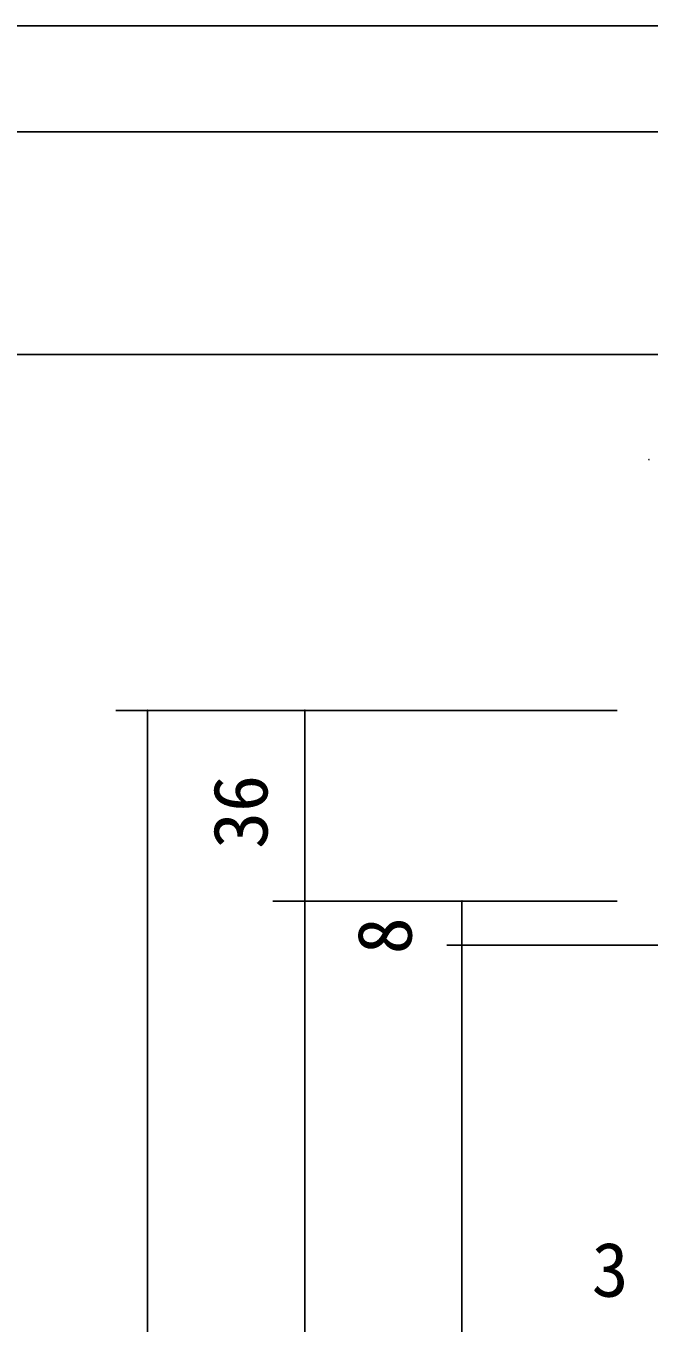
# Model space of a CAD drawing. Units: millimetres, scale not verified. Extents: x -800 to 800, y -554 to 554.
# Drawn here: x -577.2 to -459.6, y 309.2 to 554 of the extents above; entities that cross this region are included whole.
import ezdxf
from ezdxf.enums import TextEntityAlignment as Align

# ---------------------------------------------------------------- set-up
doc = ezdxf.new("R2010")
doc.units = ezdxf.units.MM
doc.header["$LTSCALE"] = 4
for name, color, linetype, lineweight in [('1-0', 7, 'Continuous', 25), ('1-4_0', 7, 'Continuous', 25), ('2-0', 7, 'Continuous', 25)]:
    doc.layers.add(name, color=color, linetype=linetype, lineweight=lineweight)
doc.styles.add('ＭＳ ゴシック', font='')
doc.styles.get('ＭＳ ゴシック').set_extended_font_data('MS Gothic')

msp = doc.modelspace()

# ---------------------------------------------------------------- linework, layer by layer
at = {"layer": '1-0'}
for p, q in [((-780, 534), (152, 534)), ((-780, 492), (152, 492))]:
    msp.add_line(p, q, dxfattribs=at)
at = {"layer": '1-4_0'}
for p, q in [((-780, 534), (152, 534)), ((-780, 534), (152, 534)), ((-780, 492), (152, 492)), ((-780, 492), (152, 492))]:
    msp.add_line(p, q, dxfattribs=at)
msp.add_lwpolyline([(-800, -554), (800, -554), (800, 554), (-800, 554)], close=True, dxfattribs=at)
at = {"layer": '2-0'}
for p, q in [((-560.225, 424.853), (-465.624, 424.853)), ((-554.225, 424.853), (-554.225, 166.551)), ((-554.186, 424.857), (-554.185, 424.853)), ((-524.574, 424.853), (-524.574, 166.551)), ((-524.535, 424.857), (-524.535, 424.853)), ((-530.574, 388.853), (-465.623, 388.853)), ((-524.535, 388.857), (-524.535, 388.853)), ((-494.925, 388.853), (-494.925, 166.55)), ((-494.885, 388.857), (-494.885, 388.853)), ((-497.757, 380.553), (-431.81, 380.553)), ((-494.885, 380.557), (-494.885, 380.553))]:
    msp.add_line(p, q, dxfattribs=at)
for centre, radius, start, end in [((-459.622, 472.153), 0.0411, 171.33667, 177.15361), ((-459.62, 472.153), 0.0429, 177.1296, 182.8704), ((-459.622, 472.153), 0.0411, 182.84639, 188.66333), ((-459.623, 472.154), 0.0394, 165.45655, 171.32949), ((-459.623, 472.153), 0.0394, 188.67051, 194.54345), ((-459.624, 472.154), 0.0384, 159.57249, 165.44976), ((-459.624, 472.153), 0.0384, 194.55024, 200.42751), ((-459.625, 472.154), 0.0378, 153.72929, 159.56663), ((-459.625, 472.153), 0.0378, 200.43337, 206.27071), ((-459.625, 472.154), 0.0377, 147.96087, 153.72471), ((-459.625, 472.152), 0.0377, 206.27529, 212.03913), ((-459.625, 472.154), 0.0379, 142.28851, 147.95772), ((-459.625, 472.153), 0.0379, 212.04228, 217.71149), ((-459.625, 472.154), 0.0382, 136.72069, 142.28677), ((-459.625, 472.153), 0.0382, 217.71323, 223.27931), ((-459.624, 472.154), 0.0387, 131.25425, 136.7202), ((-459.624, 472.153), 0.0387, 223.2798, 228.74575), ((-459.624, 472.153), 0.0392, 125.87629, 131.25478), ((-459.624, 472.153), 0.0392, 228.74522, 234.12371), ((-459.624, 472.153), 0.0396, 120.56646, 125.87757), ((-459.624, 472.154), 0.0396, 234.12243, 239.43354), ((-459.624, 472.153), 0.0399, 115.29929, 120.56822), ((-459.624, 472.154), 0.0399, 239.43178, 244.70071), ((-459.624, 472.153), 0.04, 110.04645, 115.30126), ((-459.624, 472.154), 0.04, 244.69874, 249.95355), ((-459.624, 472.153), 0.0399, 104.77888, 110.04839), ((-459.624, 472.154), 0.0399, 249.95161, 255.22112), ((-459.624, 472.153), 0.0397, 99.4689, 104.78053), ((-459.624, 472.154), 0.0397, 255.21947, 260.5311), ((-554.227, 424.853), 0.0368, 177.10123, 182.89877), ((-554.223, 424.852), 0.0407, 166.1828, 171.50282), ((-554.225, 424.853), 0.0385, 171.49835, 177.07402), ((-554.225, 424.853), 0.0385, 182.92598, 188.50165), ((-554.223, 424.853), 0.0407, 188.49718, 193.8172), ((-554.22, 424.852), 0.0441, 156.09253, 161.07371), ((-554.221, 424.852), 0.0426, 161.0679, 166.18818), ((-554.221, 424.854), 0.0426, 193.81182, 198.9321), ((-554.22, 424.854), 0.0441, 198.92629, 203.90747), ((-554.219, 424.851), 0.045, 151.19408, 156.09847), ((-554.219, 424.855), 0.045, 203.90153, 208.80592), ((-554.219, 424.851), 0.0453, 146.31019, 151.19994), ((-554.219, 424.855), 0.0453, 208.80006, 213.68981), ((-554.219, 424.851), 0.045, 141.37993, 146.31582), ((-554.219, 424.855), 0.045, 213.68418, 218.62007), ((-554.22, 424.852), 0.0441, 136.34499, 141.38515), ((-554.22, 424.854), 0.0441, 218.61485, 223.65501), ((-554.221, 424.853), 0.0427, 131.15122, 136.34953), ((-554.221, 424.853), 0.0427, 223.65047, 228.84878), ((-554.222, 424.854), 0.041, 125.75116, 131.1547), ((-554.222, 424.852), 0.041, 228.8453, 234.24884), ((-554.223, 424.855), 0.0393, 120.10772, 125.75306), ((-554.223, 424.85), 0.0393, 234.24694, 239.89228), ((-554.224, 424.857), 0.0376, 114.19912, 120.10739), ((-554.224, 424.849), 0.0376, 239.89261, 245.80088), ((-554.224, 424.858), 0.0362, 108.02468, 114.1959), ((-554.224, 424.848), 0.0362, 245.8041, 251.97532), ((-554.225, 424.859), 0.0352, 101.61032, 108.01809), ((-554.225, 424.847), 0.0352, 251.98191, 258.38968), ((-554.225, 424.859), 0.0348, 95.01168, 101.60031), ((-554.225, 424.846), 0.0348, 258.39969, 264.98832), ((-554.225, 424.858), 0.0359, 88.33678, 94.94584), ((-554.225, 424.847), 0.0359, 265.05416, 271.66322), ((-554.225, 424.857), 0.0376, 81.99203, 88.42359), ((-554.225, 424.849), 0.0376, 271.57641, 278.00797), ((-554.224, 424.858), 0.0365, 75.55762, 81.98003), ((-554.224, 424.848), 0.0365, 278.01997, 284.44238), ((-554.224, 424.858), 0.0362, 69.21934, 75.54709), ((-554.224, 424.848), 0.0362, 284.45291, 290.78066), ((-554.224, 424.858), 0.0365, 63.04517, 69.21121), ((-554.224, 424.848), 0.0365, 290.78879, 296.95483), ((-554.225, 424.857), 0.0374, 57.07912, 63.03986), ((-554.225, 424.849), 0.0374, 296.96014, 302.92088), ((-554.226, 424.856), 0.0386, 51.34053, 57.07658), ((-554.226, 424.85), 0.0386, 302.92342, 308.65947), ((-554.226, 424.855), 0.04, 45.82664, 51.34037), ((-554.226, 424.851), 0.04, 308.65963, 314.17336), ((-554.227, 424.854), 0.0415, 40.51689, 45.82835), ((-554.227, 424.852), 0.0415, 314.17165, 319.48311), ((-554.228, 424.853), 0.0428, 35.37752, 40.51997), ((-554.228, 424.853), 0.0428, 319.48003, 324.62248), ((-554.229, 424.852), 0.0438, 30.3655, 35.38155), ((-554.229, 424.853), 0.0438, 324.61845, 329.6345), ((-554.23, 424.852), 0.0444, 25.43164, 30.37015), ((-554.23, 424.854), 0.0444, 329.62985, 334.56836), ((-554.23, 424.852), 0.0445, 20.52279, 25.43668), ((-554.23, 424.854), 0.0445, 334.56332, 339.47721), ((-554.229, 424.852), 0.0441, 15.58344, 20.52802), ((-554.229, 424.854), 0.0441, 339.47198, 344.41656), ((-554.228, 424.852), 0.0431, 10.55703, 15.58867), ((-554.227, 424.853), 0.0416, 5.38753, 10.56203), ((-554.227, 424.853), 0.0416, 349.43797, 354.61247), ((-554.228, 424.853), 0.0431, 344.41133, 349.44297), ((-554.225, 424.853), 0.0398, 354.60804, 359.97844), ((-524.577, 424.853), 0.0368, 177.10123, 182.89877), ((-524.573, 424.852), 0.0407, 166.1828, 171.50282), ((-524.575, 424.853), 0.0385, 171.49835, 177.07402), ((-524.575, 424.853), 0.0385, 182.92598, 188.50165), ((-524.573, 424.853), 0.0407, 188.49718, 193.8172), ((-524.57, 424.852), 0.0441, 156.09253, 161.07371), ((-524.571, 424.852), 0.0426, 161.0679, 166.18818), ((-524.571, 424.854), 0.0426, 193.81182, 198.9321), ((-524.57, 424.854), 0.0441, 198.92629, 203.90747), ((-524.569, 424.851), 0.045, 151.19408, 156.09847), ((-524.569, 424.855), 0.045, 203.90153, 208.80592), ((-524.568, 424.851), 0.0453, 146.31019, 151.19994), ((-524.568, 424.855), 0.0453, 208.80006, 213.68981), ((-524.569, 424.851), 0.045, 141.37993, 146.31582), ((-524.569, 424.855), 0.045, 213.68418, 218.62007), ((-524.569, 424.852), 0.0441, 136.34499, 141.38515), ((-524.569, 424.854), 0.0441, 218.61485, 223.65501), ((-524.57, 424.853), 0.0427, 131.15122, 136.34953), ((-524.57, 424.853), 0.0427, 223.65047, 228.84878), ((-524.571, 424.854), 0.041, 125.75116, 131.1547), ((-524.571, 424.852), 0.041, 228.8453, 234.24884), ((-524.572, 424.855), 0.0393, 120.10772, 125.75306), ((-524.572, 424.85), 0.0393, 234.24694, 239.89228), ((-524.573, 424.857), 0.0376, 114.19912, 120.10739), ((-524.573, 424.849), 0.0376, 239.89261, 245.80088), ((-524.574, 424.858), 0.0362, 108.02468, 114.1959), ((-524.574, 424.848), 0.0362, 245.8041, 251.97532), ((-524.574, 424.859), 0.0352, 101.61032, 108.01809), ((-524.574, 424.847), 0.0352, 251.98191, 258.38968), ((-524.574, 424.859), 0.0348, 95.01168, 101.60031), ((-524.574, 424.846), 0.0348, 258.39969, 264.98832), ((-524.574, 424.858), 0.0359, 88.33678, 94.94584), ((-524.574, 424.847), 0.0359, 265.05416, 271.66322), ((-524.574, 424.857), 0.0376, 81.99203, 88.42359), ((-524.574, 424.849), 0.0376, 271.57641, 278.00797), ((-524.574, 424.858), 0.0365, 75.55762, 81.98003), ((-524.574, 424.848), 0.0365, 278.01997, 284.44238), ((-524.574, 424.858), 0.0362, 69.21934, 75.54709), ((-524.574, 424.848), 0.0362, 284.45291, 290.78066), ((-524.574, 424.858), 0.0365, 63.04517, 69.21121), ((-524.574, 424.848), 0.0365, 290.78879, 296.95483), ((-524.575, 424.857), 0.0374, 57.07912, 63.03986), ((-524.575, 424.849), 0.0374, 296.96014, 302.92088), ((-524.575, 424.856), 0.0386, 51.34053, 57.07658), ((-524.575, 424.85), 0.0386, 302.92342, 308.65947), ((-524.576, 424.855), 0.04, 45.82664, 51.34037), ((-524.576, 424.851), 0.04, 308.65963, 314.17336), ((-524.577, 424.854), 0.0415, 40.51689, 45.82835), ((-524.577, 424.852), 0.0415, 314.17165, 319.48311), ((-524.578, 424.853), 0.0428, 35.37752, 40.51997), ((-524.578, 424.853), 0.0428, 319.48003, 324.62248), ((-524.579, 424.852), 0.0438, 30.3655, 35.38155), ((-524.579, 424.853), 0.0438, 324.61845, 329.6345), ((-524.579, 424.852), 0.0444, 25.43164, 30.37015), ((-524.579, 424.854), 0.0444, 329.62985, 334.56836), ((-524.58, 424.852), 0.0445, 20.52279, 25.43668), ((-524.58, 424.854), 0.0445, 334.56332, 339.47721), ((-524.579, 424.852), 0.0441, 15.58344, 20.52802), ((-524.579, 424.854), 0.0441, 339.47198, 344.41656), ((-524.578, 424.852), 0.0431, 10.55703, 15.58867), ((-524.577, 424.853), 0.0416, 5.38753, 10.56203), ((-524.577, 424.853), 0.0416, 349.43797, 354.61247), ((-524.578, 424.853), 0.0431, 344.41133, 349.44297), ((-524.575, 424.853), 0.0398, 354.60804, 359.97844), ((-524.575, 388.853), 0.039, 160.37208, 165.79686), ((-524.575, 388.853), 0.038, 165.79556, 171.35566), ((-524.576, 388.853), 0.0371, 171.35565, 177.07031), ((-524.573, 388.853), 0.0403, 177.2202, 182.7798), ((-524.569, 388.853), 0.0442, 182.63672, 187.90154), ((-524.57, 388.853), 0.0438, 187.90225, 193.14359), ((-524.57, 388.853), 0.0433, 193.14359, 198.3686), ((-524.571, 388.853), 0.0429, 198.36802, 203.5897), ((-524.574, 388.853), 0.0398, 155.0566, 160.3743), ((-524.573, 388.852), 0.0404, 149.81459, 155.05938), ((-524.571, 388.853), 0.0424, 203.58871, 208.82467), ((-524.572, 388.853), 0.0418, 208.82347, 214.09436), ((-524.573, 388.852), 0.0408, 144.60837, 149.81763), ((-524.573, 388.852), 0.0408, 139.39943, 144.6114), ((-524.572, 388.852), 0.0411, 214.09315, 219.42094), ((-524.573, 388.852), 0.0406, 134.15054, 139.40218), ((-524.573, 388.852), 0.0403, 219.41997, 224.82601), ((-524.573, 388.853), 0.0402, 128.82792, 134.15275), ((-524.573, 388.851), 0.0395, 224.82555, 230.32838), ((-524.574, 388.853), 0.0396, 123.40354, 128.82929), ((-524.574, 388.85), 0.0387, 230.32872, 235.94174), ((-524.574, 388.854), 0.039, 117.85761, 123.40378), ((-524.574, 388.85), 0.038, 235.94315, 241.6721), ((-524.574, 388.854), 0.0384, 112.18123, 117.85641), ((-524.574, 388.849), 0.0375, 241.67482, 247.51548), ((-524.575, 388.849), 0.0372, 247.51964, 253.45598), ((-524.574, 388.854), 0.0381, 106.37884, 112.17837), ((-524.574, 388.855), 0.038, 100.47, 106.37422), ((-524.574, 388.849), 0.0374, 253.46155, 259.46495), ((-524.574, 388.854), 0.0383, 94.48976, 100.46374), ((-524.574, 388.85), 0.038, 259.47169, 265.50155), ((-524.574, 388.853), 0.04, 88.50703, 94.43576), ((-524.574, 388.852), 0.0399, 265.55444, 271.4969), ((-524.574, 388.851), 0.0417, 82.80007, 88.59449), ((-524.574, 388.853), 0.0414, 271.40309, 277.22977), ((-524.574, 388.853), 0.0398, 76.9289, 82.79287), ((-524.574, 388.851), 0.0393, 277.23702, 283.1775), ((-524.574, 388.854), 0.0386, 71.04126, 76.92195), ((-524.574, 388.85), 0.0379, 283.18506, 289.18413), ((-524.574, 388.855), 0.0379, 65.1842, 71.03512), ((-524.573, 388.849), 0.037, 289.1914, 295.19569), ((-524.573, 388.855), 0.0377, 59.39458, 65.17927), ((-524.573, 388.849), 0.0367, 295.20217, 301.16449), ((-524.573, 388.855), 0.0378, 53.69692, 59.39107), ((-524.573, 388.849), 0.0369, 301.1698, 307.0524), ((-524.574, 388.854), 0.0381, 48.10283, 53.69484), ((-524.574, 388.849), 0.0374, 307.05638, 312.83266), ((-524.574, 388.854), 0.0386, 42.61192, 48.10205), ((-524.574, 388.85), 0.0381, 312.83533, 318.49009), ((-524.575, 388.851), 0.0391, 318.49159, 324.01995), ((-524.574, 388.854), 0.0391, 37.21349, 42.61221), ((-524.575, 388.853), 0.0395, 31.88886, 37.21461), ((-524.576, 388.851), 0.0402, 324.02052, 329.42611), ((-524.575, 388.853), 0.0398, 26.61361, 31.89052), ((-524.577, 388.852), 0.0414, 329.426, 334.71875), ((-524.575, 388.853), 0.04, 21.35991, 26.61555), ((-524.578, 388.852), 0.0426, 334.71822, 339.91209), ((-524.575, 388.853), 0.04, 16.09871, 21.36188), ((-524.579, 388.853), 0.0439, 339.91137, 345.02235), ((-524.575, 388.853), 0.0398, 10.80178, 16.10046), ((-524.58, 388.853), 0.045, 345.02163, 350.06586), ((-524.575, 388.853), 0.0394, 5.44384, 10.80304), ((-524.582, 388.853), 0.0474, 355.05737, 0.01013), ((-524.581, 388.853), 0.0462, 350.0653, 355.05764), ((-494.919, 388.853), 0.0446, 182.63496, 187.85567), ((-494.926, 388.853), 0.0374, 171.40575, 177.07246), ((-494.923, 388.853), 0.0404, 177.22595, 182.77405), ((-494.919, 388.853), 0.0445, 187.85614, 193.00978), ((-494.923, 388.853), 0.0399, 160.65029, 165.94161), ((-494.924, 388.853), 0.0387, 165.93951, 171.40627), ((-494.919, 388.853), 0.0444, 193.00922, 198.10596), ((-494.922, 388.853), 0.041, 155.50213, 160.65352), ((-494.919, 388.853), 0.0442, 198.10453, 203.16291), ((-494.922, 388.852), 0.0417, 150.45156, 155.50612), ((-494.919, 388.853), 0.0438, 203.16077, 208.20632), ((-494.921, 388.852), 0.0421, 145.45035, 150.45601), ((-494.92, 388.853), 0.0432, 208.20366, 213.26741), ((-494.921, 388.852), 0.042, 140.44757, 145.45502), ((-494.921, 388.852), 0.0423, 213.26441, 218.38138), ((-494.922, 388.852), 0.0414, 135.39125, 140.45224), ((-494.922, 388.852), 0.0411, 218.37828, 223.58582), ((-494.923, 388.853), 0.0404, 130.23013, 135.3957), ((-494.923, 388.851), 0.0397, 223.58288, 228.91868), ((-494.924, 388.85), 0.0382, 228.91626, 234.41591), ((-494.923, 388.854), 0.0391, 124.91564, 130.23404), ((-494.924, 388.855), 0.0376, 119.40471, 124.91861), ((-494.924, 388.848), 0.0366, 234.41443, 240.10821), ((-494.925, 388.857), 0.036, 113.66362, 119.40621), ((-494.925, 388.847), 0.0351, 240.10819, 246.01707), ((-494.926, 388.858), 0.0345, 107.67284, 113.66303), ((-494.926, 388.846), 0.0337, 246.01908, 252.15012), ((-494.926, 388.859), 0.0332, 101.43262, 107.66953), ((-494.926, 388.845), 0.0327, 252.15464, 258.49629), ((-494.926, 388.86), 0.0323, 94.96813, 101.42613), ((-494.926, 388.844), 0.0321, 258.50357, 265.02204), ((-494.926, 388.858), 0.0345, 88.39149, 94.77628), ((-494.926, 388.846), 0.0345, 265.21307, 271.61285), ((-494.926, 388.85), 0.0427, 82.88488, 88.58275), ((-494.926, 388.855), 0.0425, 271.41494, 277.14461), ((-494.926, 388.85), 0.0421, 77.22644, 82.87995), ((-494.926, 388.854), 0.0415, 277.14969, 282.87773), ((-494.926, 388.851), 0.0418, 71.6405, 77.2228), ((-494.926, 388.853), 0.041, 282.88194, 288.57878), ((-494.926, 388.851), 0.0418, 66.1416, 71.63828), ((-494.926, 388.853), 0.0408, 288.58196, 294.22721), ((-494.926, 388.851), 0.0419, 60.73169, 66.14074), ((-494.926, 388.853), 0.0408, 294.22931, 299.81231), ((-494.926, 388.853), 0.0409, 299.81342, 305.33275), ((-494.926, 388.85), 0.0421, 55.40122, 60.73205), ((-494.926, 388.85), 0.0422, 50.13089, 55.4026), ((-494.926, 388.853), 0.0411, 305.33301, 310.79525), ((-494.926, 388.851), 0.0421, 44.89356, 50.13305), ((-494.926, 388.853), 0.0413, 310.7949, 316.21291), ((-494.926, 388.851), 0.0417, 39.65626, 44.89626), ((-494.926, 388.853), 0.0415, 316.21217, 321.60318), ((-494.925, 388.851), 0.0411, 34.3822, 39.65925), ((-494.926, 388.853), 0.0416, 321.60228, 326.98579), ((-494.925, 388.852), 0.0403, 29.03282, 34.38523), ((-494.926, 388.853), 0.0416, 326.98498, 332.38073), ((-494.924, 388.852), 0.0392, 23.5701, 29.03557), ((-494.926, 388.853), 0.0415, 332.38024, 337.80616), ((-494.923, 388.853), 0.0379, 17.95925, 23.5722), ((-494.926, 388.853), 0.0414, 337.80622, 343.27642), ((-494.921, 388.853), 0.0367, 12.1721, 17.96027), ((-494.927, 388.853), 0.0417, 354.38136, 0.00443), ((-494.926, 388.853), 0.0414, 343.27723, 348.80016), ((-494.92, 388.853), 0.0354, 6.19108, 12.17154), ((-494.926, 388.853), 0.0415, 348.80188, 354.37864), ((-494.919, 380.553), 0.0446, 172.14433, 177.36504), ((-494.919, 380.553), 0.0445, 166.99022, 172.14386), ((-494.917, 380.553), 0.0465, 177.41257, 182.58743), ((-494.917, 380.553), 0.046, 182.51055, 187.70176), ((-494.92, 380.553), 0.0433, 187.70499, 193.02928), ((-494.919, 380.553), 0.0444, 161.89404, 166.99078), ((-494.922, 380.552), 0.0411, 193.0328, 198.4667), ((-494.919, 380.553), 0.0442, 156.83709, 161.89547), ((-494.924, 380.552), 0.0394, 198.47034, 203.99019), ((-494.925, 380.551), 0.0381, 203.99379, 209.57703), ((-494.919, 380.553), 0.0438, 151.79368, 156.83923), ((-494.92, 380.554), 0.0432, 146.73259, 151.79634), ((-494.926, 380.55), 0.0371, 209.58045, 215.20681), ((-494.921, 380.554), 0.0423, 141.61862, 146.73559), ((-494.926, 380.55), 0.0363, 215.20995, 220.86219), ((-494.922, 380.555), 0.0411, 136.41418, 141.62172), ((-494.927, 380.55), 0.0359, 220.86502, 226.52931), ((-494.923, 380.556), 0.0397, 131.08132, 136.41712), ((-494.927, 380.55), 0.0356, 226.53182, 232.19762), ((-494.924, 380.557), 0.0382, 125.58409, 131.08374), ((-494.927, 380.55), 0.0355, 232.19988, 237.85943), ((-494.927, 380.55), 0.0356, 237.86153, 243.50904), ((-494.924, 380.558), 0.0366, 119.89179, 125.58557), ((-494.927, 380.55), 0.0358, 243.51108, 249.1417), ((-494.925, 380.56), 0.0351, 113.98293, 119.89181), ((-494.926, 380.561), 0.0337, 107.84988, 113.98092), ((-494.927, 380.55), 0.0362, 249.14378, 254.75251), ((-494.926, 380.562), 0.0327, 101.50371, 107.84536), ((-494.926, 380.551), 0.0368, 254.75471, 260.33541), ((-494.926, 380.562), 0.0321, 94.97796, 101.49643), ((-494.926, 380.551), 0.0376, 260.33781, 265.88236), ((-494.926, 380.56), 0.0345, 88.38715, 94.78693), ((-494.926, 380.555), 0.0415, 266.03187, 271.33968), ((-494.926, 380.552), 0.0425, 82.85539, 88.58506), ((-494.926, 380.565), 0.0507, 271.15709, 275.95782), ((-494.926, 380.553), 0.0415, 77.12227, 82.85031), ((-494.926, 380.562), 0.048, 275.95803, 280.895), ((-494.926, 380.553), 0.041, 71.42122, 77.11806), ((-494.925, 380.559), 0.0455, 280.89541, 285.97262), ((-494.926, 380.554), 0.0408, 65.77279, 71.41804), ((-494.925, 380.557), 0.0433, 285.97335, 291.19368), ((-494.926, 380.554), 0.0408, 60.18769, 65.77069), ((-494.924, 380.556), 0.0414, 291.19487, 296.55898), ((-494.926, 380.554), 0.0409, 54.66725, 60.18658), ((-494.923, 380.554), 0.0397, 296.56078, 302.06585), ((-494.923, 380.553), 0.0383, 302.06842, 307.70675), ((-494.926, 380.553), 0.0411, 49.20475, 54.66699), ((-494.926, 380.553), 0.0413, 43.78709, 49.2051), ((-494.922, 380.552), 0.0372, 307.71021, 313.46791), ((-494.926, 380.553), 0.0415, 38.39682, 43.78783), ((-494.921, 380.551), 0.0364, 313.47233, 319.32833), ((-494.921, 380.551), 0.0361, 319.33367, 325.25931), ((-494.926, 380.553), 0.0416, 33.01421, 38.39772), ((-494.926, 380.553), 0.0416, 27.61927, 33.01502), ((-494.921, 380.551), 0.0361, 325.26541, 331.22479), ((-494.922, 380.551), 0.0366, 331.23139, 337.1828), ((-494.926, 380.553), 0.0415, 22.19384, 27.61976), ((-494.926, 380.553), 0.0414, 16.72358, 22.19378), ((-494.923, 380.552), 0.0377, 337.18952, 343.08766), ((-494.926, 380.553), 0.0414, 11.19984, 16.72277), ((-494.924, 380.552), 0.0393, 343.09409, 348.89299), ((-494.926, 380.553), 0.0415, 5.62136, 11.19812), ((-494.929, 380.553), 0.0445, 354.55955, 0.03418), ((-494.926, 380.553), 0.0416, 348.89875, 354.55478)]:
    msp.add_arc(centre, radius, start, end, dxfattribs=at)

# ---------------------------------------------------------------- texts
at = {"layer": '2-0', "style": 'ＭＳ ゴシック'}
for s, p in [('36', (-528.53, 398.711)), ('8', (-501.326, 378.835))]:
    msp.add_text(s, height=10.26, rotation=90, dxfattribs=at).set_placement(p, align=Align.BOTTOM_LEFT)
msp.add_text('3', height=10.26, dxfattribs=at).set_placement((-470.458, 311.134), align=Align.BOTTOM_LEFT)

doc.saveas('drawing.dxf')
